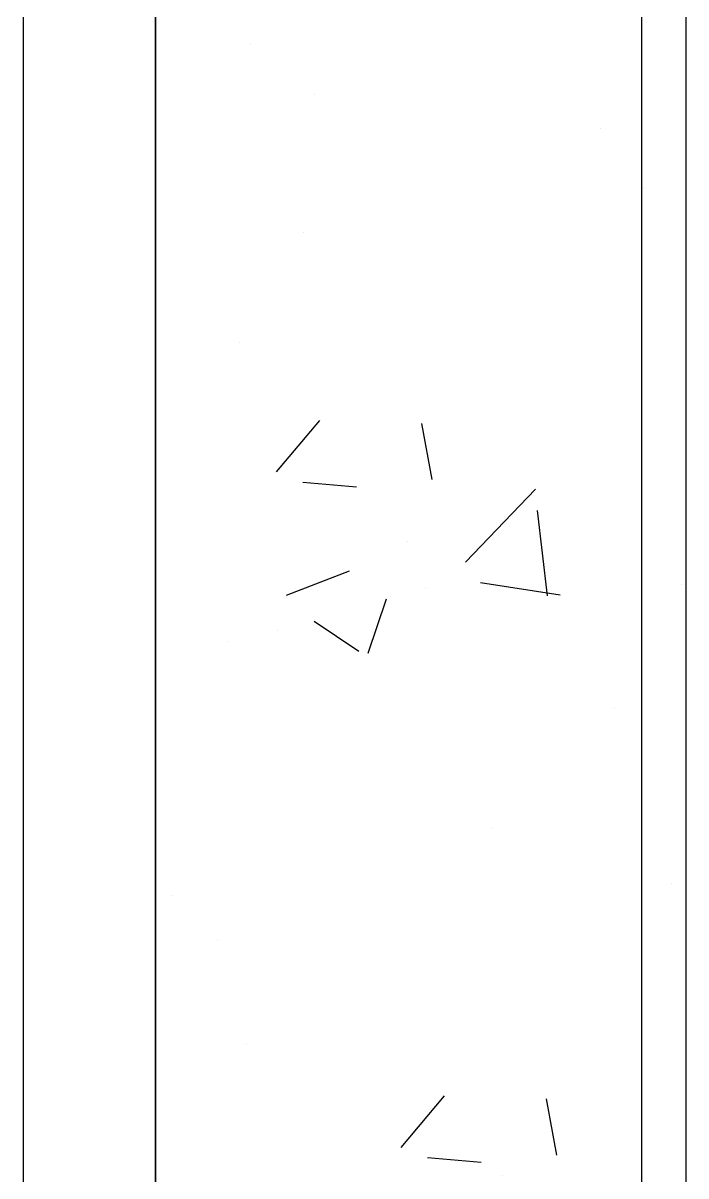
# Model space of a CAD drawing. Header units: millimetres. Extents: x 0 to 356400, y 0 to 68257.
# Drawn here: x 22064.17 to 22070.17, y 6855.64 to 6866.07 of the extents above; entities that cross this region are included whole.
import ezdxf

# ---------------------------------------------------------------- set-up
doc = ezdxf.new("R2010")
doc.units = ezdxf.units.MM
doc.header["$LTSCALE"] = 75
doc.layers.add('8', color=8, linetype='Continuous')

# ---------------------------------------------------------------- blocks, each defined once
blk = doc.blocks.new('G$C7369CDF7')
at = {"layer": '8'}
for p, q in [((11760.29, 50200), (13660.29, 50200)), ((12652.5, 50199.1), (12652.5, 50199.1)), ((12720.14, 50196.63), (12720.14, 50196.63)), ((12562.64, 50190.42), (12562.64, 50190.42)), ((13660.29, 50190), (11760.29, 50190)), ((12680.48, 50183.91), (12680.48, 50183.91)), ((12549.35, 50180.64), (12549.35, 50180.64)), ((12652.09, 50153.49), (12654.89, 50171.57)), ((12781.64, 50170.76), (12768.9, 50168.41)), ((12655.1, 50168.66), (12635.8, 50166.41)), ((12647.45, 50150.1), (12630.95, 50165.93)), ((12707.45, 50156.27), (12707.45, 50156.27)), ((12786.18, 50158.39), (12786.18, 50158.39)), ((12782.19, 50141.51), (12783.26, 50153.66)), ((12779.89, 50135.55), (12768.21, 50145.35)), ((12628.79, 50142.57), (12616.06, 50140.22)), ((12653.19, 50141.07), (12653.19, 50141.07)), ((12642.78, 50136.97), (12642.78, 50136.97)), ((12668.08, 50128.13), (12655.8, 50132.25)), ((12629.35, 50113.32), (12630.41, 50125.46)), ((12660.82, 50115.86), (12667.64, 50125.97)), ((12654.93, 50109.62), (12649.46, 50123.85)), ((12627.04, 50107.36), (12615.37, 50117.15)), ((12541.59, 50115.97), (12541.59, 50115.97)), ((12572.77, 50113.47), (12572.77, 50113.47)), ((12662.84, 50107.58), (12662.84, 50107.58)), ((12530.22, 50101.4), (12530.22, 50101.4)), ((12597.86, 50098.93), (12597.86, 50098.93)), ((12756.47, 50100.64), (12756.47, 50100.64)), ((12665.51, 50096.46), (12665.51, 50096.46)), ((12733.15, 50093.99), (12733.15, 50093.99)), ((12722.93, 50083.51), (12722.93, 50083.51)), ((11760.29, 50080), (13660.29, 50080)), ((13660.29, 50080), (11760.29, 50080)), ((9830.29, 50050), (14530.29, 50050))]:
    blk.add_line(p, q, dxfattribs=at)

msp = doc.modelspace()

# ---------------------------------------------------------------- block references
at = {"xscale": 0.04000000000000001, "yscale": 0.04000000000000001, "zscale": 0.04000000000000001, "rotation": 270}
msp.add_blockref('G$C7369CDF7', (20062.169, 7367.091), dxfattribs=at)

doc.saveas('drawing.dxf')
